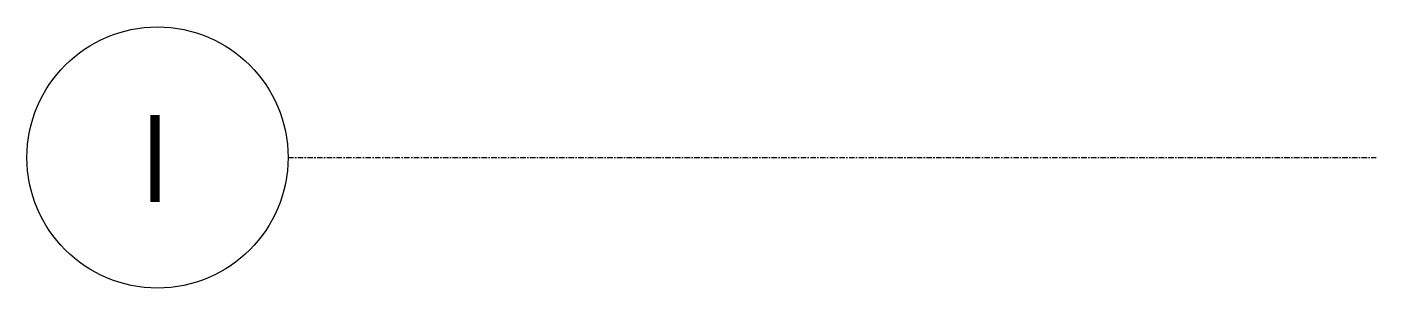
# Model space of a CAD drawing. Header units: centimetres. Extents: x -1762 to 3746, y -261 to 6534.
# Drawn here: x -1761.8 to -1451.8, y 5658.5 to 5718.5 of the extents above; entities that cross this region are included whole.
import ezdxf

# ---------------------------------------------------------------- set-up
doc = ezdxf.new("R2010")
doc.units = ezdxf.units.CM
doc.linetypes.add('Grid Line', pattern=[2.2225, 1.27, -0.3175, 0.3175, -0.3175])
doc.layers.add('S-GRID', color=7, linetype='Continuous', lineweight=9)
doc.layers.add('S-GRID-IDEN', color=7, linetype='Continuous', lineweight=9)
doc.styles.add('Saira Condensed', font='SairaCondensed-Regular.ttf', dxfattribs={"height": 20})

# ---------------------------------------------------------------- blocks, each defined once
blk = doc.blocks.new('Grid - 3mm-1647199-Planta bodega almacenamiento congelados')
at = {"layer": 'S-GRID-IDEN', "color": 253, "true_color": 0xaaaaaa}
blk.add_circle((0, 0), 0.3, dxfattribs=at)

msp = doc.modelspace()

# ---------------------------------------------------------------- linework, layer by layer
at = {"layer": 'S-GRID', "color": 253, "linetype": 'Grid Line', "true_color": 0xaaaaaa}
msp.add_line((-1701.82, 5688.54), (-1451.82, 5688.54), dxfattribs=at)

# ---------------------------------------------------------------- block references
at = {"layer": 'S-GRID-IDEN', "color": 253, "true_color": 0xaaaaaa, "xscale": 99.99999999999993, "yscale": 99.99999999999993, "zscale": 99.99999999999993, "rotation": 269.9999999999996}
msp.add_blockref('Grid - 3mm-1647199-Planta bodega almacenamiento congelados', (-1731.82, 5688.54), dxfattribs=at)

# ---------------------------------------------------------------- texts
at = {"layer": 'S-GRID-IDEN', "color": 253, "true_color": 0xaaaaaa, "insert": (-1735.55, 5698.28), "char_height": 20, "width": 8.0169, "attachment_point": 1, "style": 'Saira Condensed'}
msp.add_mtext('I', dxfattribs=at)

doc.saveas('drawing.dxf')
